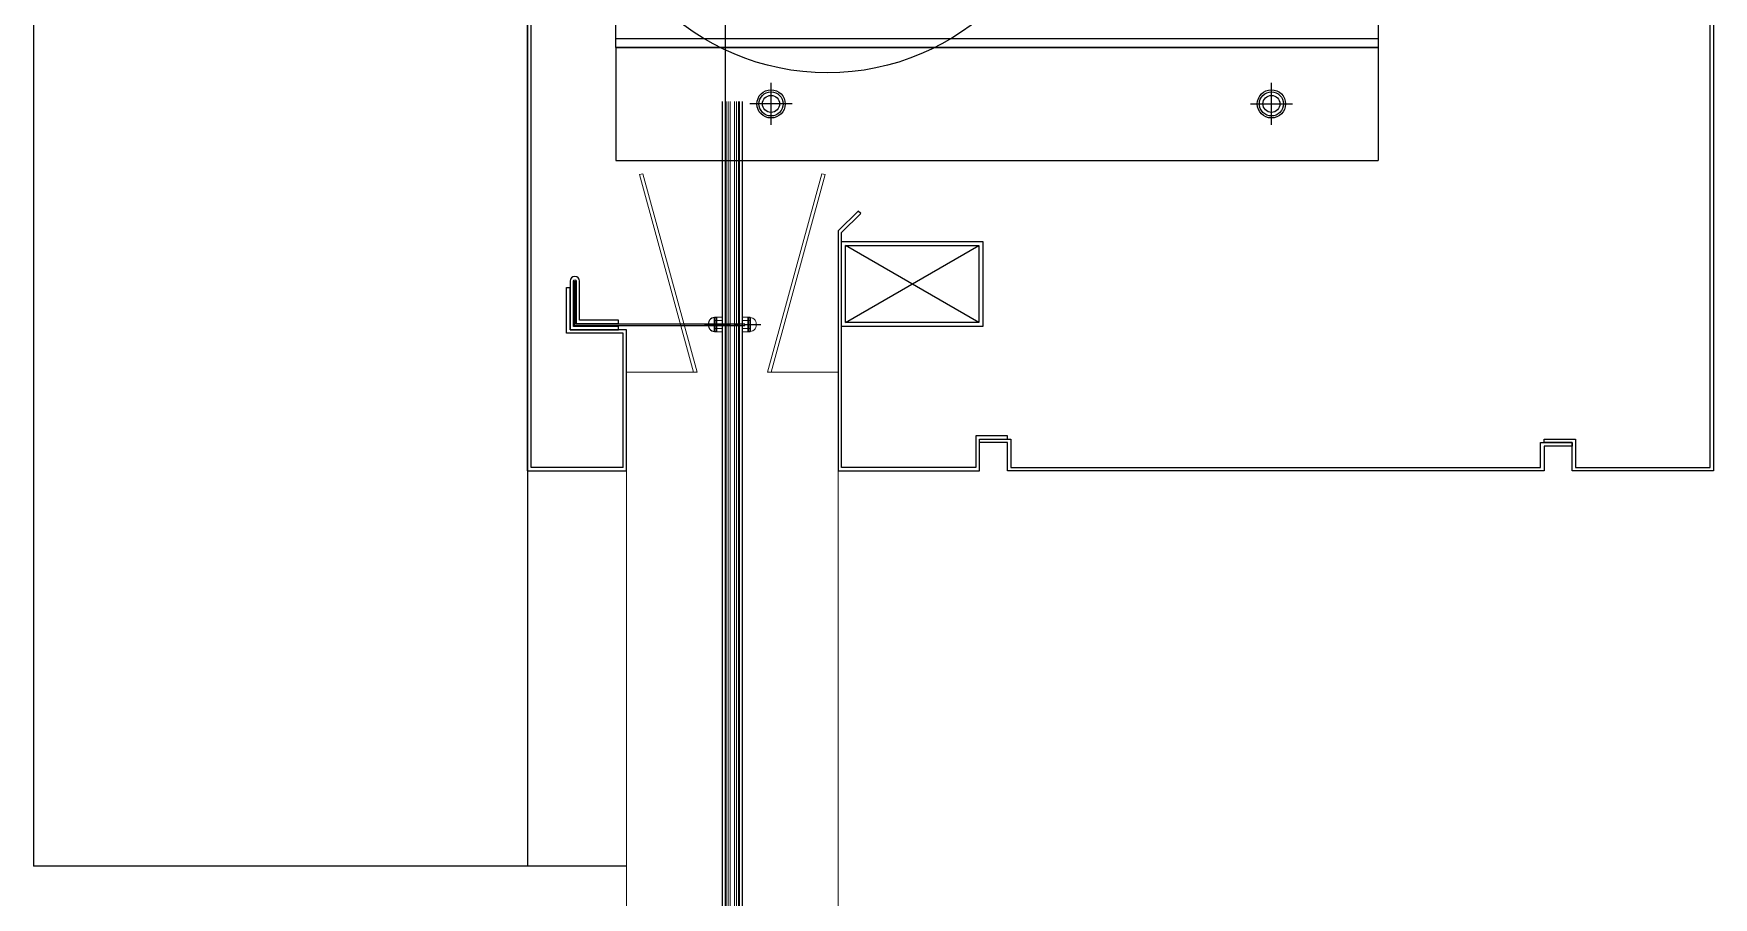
# Model space of a CAD drawing. Header units: millimetres. Extents: x 4754612 to 5801174, y 2368242 to 2777223.
# Drawn here: x 4949940.8 to 4950365.8, y 2456235.5 to 2456454.1 of the extents above; entities that cross this region are included whole.
import ezdxf

# ---------------------------------------------------------------- set-up
doc = ezdxf.new("R2010")
doc.units = ezdxf.units.MM
doc.header["$LTSCALE"] = 1000
doc.linetypes.add('CENTERX2', pattern=[101.6, 63.5, -12.7, 12.7, -12.7])
for name, color, linetype in [('(주)하나기공-LEADER', 7, 'Continuous'), ('A-ELE-8', 8, 'Continuous'), ('그라스울판넬', 7, 'Continuous')]:
    doc.layers.add(name, color=color, linetype=linetype)

# ---------------------------------------------------------------- blocks, each defined once
blk = doc.blocks.new('A$C63324B91')
at = {"color": 5}
blk.add_lwpolyline([(17.2, 1.2), (1.2, 1.2), (1.2, 17.2, -1), (2.2, 17.2), (2.2, 2.2), (17.2, 2.2), (17.2, 3.4), (3.4, 3.4), (3.4, 17.2, 1), (0, 17.2), (0, 0), (17.2, 0)], format="xyb", close=True, dxfattribs=at)
at = {"color": 1}
blk.add_lwpolyline([(1.45, 16.95), (1.45, 1.45), (61.95, 1.45), (61.95, 1.95), (1.95, 1.95), (1.95, 16.95)], close=True, dxfattribs=at)

msp = doc.modelspace()

# ---------------------------------------------------------------- linework, layer by layer
at = {"layer": '(주)하나기공-LEADER', "color": 4}
for p, q in [((4950065.782, 2456343.44), (4950065.782, 2456593.44)), ((4950066.639, 2456344.297), (4950066.639, 2456593.44)), ((4950065.782, 2456505.011), (4950065.782, 2456343.44)), ((4950115.872, 2456436.87), (4950115.872, 2455154.231)), ((4950119.264, 2456436.87), (4950119.264, 2455154.231)), ((4950075.639, 2456389.868), (4950076.496, 2456389.868)), ((4950065.782, 2456343.44), (4950090.782, 2456343.44)), ((4950089.925, 2456344.297), (4950066.639, 2456344.297))]:
    msp.add_line(p, q, dxfattribs=at)
at = {"layer": '(주)하나기공-LEADER', "color": 1}
for p, q in [((4950088.068, 2456450.583), (4950088.068, 2456422.011)), ((4950088.068, 2456450.583), (4950280.925, 2456450.583)), ((4950280.925, 2456450.583), (4950280.925, 2456422.011)), ((4950088.068, 2456422.011), (4950280.925, 2456422.011)), ((4950179.925, 2456381.011), (4950146.211, 2456400.44)), ((4950146.211, 2456381.011), (4950179.925, 2456400.44))]:
    msp.add_line(p, q, dxfattribs=at)
at = {"layer": '(주)하나기공-LEADER', "color": 6}
for p, q in [((4950127.354, 2456430.975), (4950127.354, 2456441.619)), ((4950253.964, 2456430.975), (4950253.964, 2456441.619)), ((4950132.676, 2456436.297), (4950122.031, 2456436.297)), ((4950248.641, 2456436.297), (4950259.286, 2456436.297))]:
    msp.add_line(p, q, dxfattribs=at)
at = {"layer": '(주)하나기공-LEADER', "color": 151, "lineweight": 9}
msp.add_line((4950115.872, 2456436.87), (4950115.872, 2455154.231), dxfattribs=at)
at = {"layer": '(주)하나기공-LEADER', "color": 8, "lineweight": 9}
for p, q in [((4950116.026, 2456436.87), (4950116.026, 2455154.231)), ((4950116.533, 2456436.87), (4950116.533, 2455154.231)), ((4950117.039, 2456436.87), (4950117.039, 2455154.231)), ((4950118.096, 2456436.87), (4950118.096, 2455154.231)), ((4950118.603, 2456436.87), (4950118.603, 2455154.231)), ((4950119.11, 2456436.87), (4950119.11, 2455154.231)), ((4950090.782, 2456368.44), (4950090.782, 2451243.44)), ((4950144.354, 2456368.44), (4950144.354, 2451243.44))]:
    msp.add_line(p, q, dxfattribs=at)
at = {"layer": '(주)하나기공-LEADER', "color": 6, "lineweight": 9}
for p, q in [((4950112.993, 2456382.19), (4950113.119, 2456382.323)), ((4950112.993, 2456382.19), (4950112.993, 2456378.804)), ((4950112.993, 2456381.647), (4950113.119, 2456381.514)), ((4950114.573, 2456381.514), (4950112.993, 2456381.514)), ((4950112.993, 2456381.38), (4950113.119, 2456381.514)), ((4950114.573, 2456382.328), (4950113.119, 2456382.328)), ((4950113.119, 2456378.625), (4950113.119, 2456382.328)), ((4950113.5, 2456382.19), (4950113.626, 2456382.323)), ((4950113.5, 2456382.19), (4950113.5, 2456378.804)), ((4950113.5, 2456381.647), (4950113.626, 2456381.514)), ((4950115.079, 2456381.514), (4950113.5, 2456381.514)), ((4950113.5, 2456381.38), (4950113.626, 2456381.514)), ((4950115.079, 2456382.328), (4950113.626, 2456382.328)), ((4950113.626, 2456378.625), (4950113.626, 2456382.328)), ((4950120.057, 2456382.328), (4950121.51, 2456382.328)), ((4950120.057, 2456381.514), (4950121.636, 2456381.514)), ((4950120.563, 2456382.328), (4950122.017, 2456382.328)), ((4950120.563, 2456381.514), (4950122.143, 2456381.514)), ((4950121.51, 2456378.625), (4950121.51, 2456382.328)), ((4950121.636, 2456382.19), (4950121.51, 2456382.323)), ((4950121.636, 2456381.647), (4950121.51, 2456381.514)), ((4950121.636, 2456381.38), (4950121.51, 2456381.514)), ((4950121.636, 2456382.19), (4950121.636, 2456378.804)), ((4950122.017, 2456378.625), (4950122.017, 2456382.328)), ((4950122.143, 2456382.19), (4950122.017, 2456382.323)), ((4950122.143, 2456381.647), (4950122.017, 2456381.514)), ((4950122.143, 2456381.38), (4950122.017, 2456381.514)), ((4950122.143, 2456382.19), (4950122.143, 2456378.804)), ((4950112.993, 2456379.752), (4950113.119, 2456379.619)), ((4950112.993, 2456379.485), (4950113.119, 2456379.619)), ((4950114.573, 2456379.44), (4950112.993, 2456379.44)), ((4950112.993, 2456378.763), (4950113.119, 2456378.63)), ((4950114.573, 2456378.625), (4950113.119, 2456378.625)), ((4950113.5, 2456379.752), (4950113.626, 2456379.619)), ((4950113.5, 2456379.485), (4950113.626, 2456379.619)), ((4950115.079, 2456379.44), (4950113.5, 2456379.44)), ((4950113.5, 2456378.763), (4950113.626, 2456378.63)), ((4950115.079, 2456378.625), (4950113.626, 2456378.625)), ((4950120.057, 2456379.44), (4950121.636, 2456379.44)), ((4950120.057, 2456378.625), (4950121.51, 2456378.625)), ((4950120.563, 2456379.44), (4950122.143, 2456379.44)), ((4950120.563, 2456378.625), (4950122.017, 2456378.625)), ((4950121.636, 2456379.752), (4950121.51, 2456379.619)), ((4950121.636, 2456379.485), (4950121.51, 2456379.619)), ((4950121.636, 2456378.763), (4950121.51, 2456378.63)), ((4950122.143, 2456379.752), (4950122.017, 2456379.619)), ((4950122.143, 2456379.485), (4950122.017, 2456379.619)), ((4950122.143, 2456378.763), (4950122.017, 2456378.63))]:
    msp.add_line(p, q, dxfattribs=at)
at = {"layer": '(주)하나기공-LEADER', "color": 1, "linetype": 'CENTERX2', "ltscale": 0.0001}
msp.add_line((4950110.486, 2456380.477), (4950124.741, 2456380.477), dxfattribs=at)
at = {"layer": '(주)하나기공-LEADER', "color": 4}
for points in [[(4950365.782, 2456593.44), (4950365.782, 2456593.44), (4950365.782, 2456343.44), (4950330.068, 2456343.44), (4950330.068, 2456350.583), (4950322.925, 2456350.583), (4950322.925, 2456351.44), (4950330.925, 2456351.44), (4950330.925, 2456344.297), (4950364.925, 2456344.297), (4950364.925, 2456593.44), (4950365.782, 2456593.44)], [(4950179.211, 2456344.297), (4950145.211, 2456344.297), (4950145.211, 2456403.795), (4950150.044, 2456408.556), (4950149.442, 2456409.167), (4950144.354, 2456404.154), (4950144.354, 2456343.44), (4950180.068, 2456343.44), (4950180.068, 2456351.44), (4950187.211, 2456351.44), (4950187.211, 2456352.297), (4950179.211, 2456352.297)]]:
    msp.add_lwpolyline(points, close=True, dxfattribs=at)
at = {"layer": '(주)하나기공-LEADER', "color": 8, "linetype": 'ByBlock', "lineweight": -2}
msp.add_lwpolyline([(4950280.925, 2456452.726), (4950088.068, 2456452.726), (4950088.068, 2456555.583), (4950088.068, 2456557.726), (4950280.925, 2456557.726), (4950280.925, 2456555.583)], close=True, dxfattribs=at)
msp.add_lwpolyline([(4950280.925, 2456452.726), (4950280.925, 2456450.583), (4950088.068, 2456450.583), (4950088.068, 2456452.726)], dxfattribs=at)
at = {"layer": '(주)하나기공-LEADER', "color": 4}
for points in [[(4950120.057, 2456436.87), (4950120.057, 2455155.024), (4950131.651, 2455155.024), (4950131.651, 2455154.231), (4950103.485, 2455154.231), (4950103.485, 2455155.024), (4950115.079, 2455155.024), (4950115.079, 2456436.87)], [(4950089.925, 2456344.297), (4950089.925, 2456378.297), (4950075.639, 2456378.297), (4950075.639, 2456389.868)], [(4950090.782, 2456343.44), (4950090.782, 2456379.154), (4950076.496, 2456379.154), (4950076.496, 2456389.868)], [(4950322.925, 2456343.44), (4950187.211, 2456343.44), (4950187.211, 2456350.583), (4950180.068, 2456350.583), (4950180.068, 2456351.44), (4950188.068, 2456351.44), (4950188.068, 2456344.297), (4950322.068, 2456344.297), (4950322.068, 2456350.583), (4950330.068, 2456350.583), (4950330.068, 2456349.726), (4950322.925, 2456349.726), (4950322.925, 2456343.44)]]:
    msp.add_lwpolyline(points, dxfattribs=at)
at = {"layer": '(주)하나기공-LEADER', "color": 8, "lineweight": 9}
for points in [[(4950090.782, 2456368.44), (4950108.639, 2456368.44), (4950094.917, 2456418.63), (4950094.097, 2456418.44), (4950107.776, 2456368.44)], [(4950127.36, 2456368.44), (4950141.038, 2456418.44), (4950140.219, 2456418.63), (4950126.496, 2456368.44), (4950144.354, 2456368.44)]]:
    msp.add_lwpolyline(points, dxfattribs=at)
at = {"layer": '(주)하나기공-LEADER', "color": 1}
for points in [[(4950180.925, 2456380.011), (4950145.211, 2456380.011), (4950145.211, 2456401.44), (4950180.925, 2456401.44)], [(4950179.925, 2456381.011), (4950146.211, 2456381.011), (4950146.211, 2456400.44), (4950179.925, 2456400.44)]]:
    msp.add_lwpolyline(points, close=True, dxfattribs=at)
at = {"layer": '(주)하나기공-LEADER', "color": 8, "linetype": 'ByBlock', "lineweight": -2}
msp.add_circle((4950141.639, 2456504.868), 60.714, dxfattribs=at)
at = {"layer": '(주)하나기공-LEADER', "color": 5}
for centre, radius in [((4950127.354, 2456436.297), 3.572), ((4950127.354, 2456436.297), 3.054), ((4950127.354, 2456436.297), 2.158), ((4950253.964, 2456436.297), 3.572), ((4950253.964, 2456436.297), 3.054), ((4950253.964, 2456436.297), 2.158)]:
    msp.add_circle(centre, radius, dxfattribs=at)
at = {"layer": '(주)하나기공-LEADER', "color": 6}
for centre, start, end in [((4950113.127, 2456380.624), 76.61182, 185.26287), ((4950113.127, 2456380.329), 174.73713, 283.38818)]:
    msp.add_arc(centre, 1.609, start, end, dxfattribs=at)
at = {"layer": '(주)하나기공-LEADER', "color": 6, "lineweight": 9}
for centre, start, end in [((4950122.009, 2456380.624), 354.73713, 103.38818), ((4950122.009, 2456380.329), 256.61182, 5.26287)]:
    msp.add_arc(centre, 1.609, start, end, dxfattribs=at)
at = {"layer": 'A-ELE-8'}
msp.add_line((4950115.782, 2460553.44), (4950115.782, 2451243.44), dxfattribs=at)
at = {"layer": '그라스울판넬'}
for p, q in [((4949940.782, 2459793.44), (4949940.782, 2456243.44)), ((4950065.782, 2459793.44), (4950065.782, 2456243.44)), ((4950090.782, 2456243.44), (4949940.782, 2456243.44))]:
    msp.add_line(p, q, dxfattribs=at)

# ---------------------------------------------------------------- block references
at = {"layer": '(주)하나기공-LEADER', "xscale": 0.7142857142853871, "yscale": 0.7142857142853871, "zscale": 0.7142857142853871}
msp.add_blockref('A$C63324B91', (4950076.496, 2456379.154), dxfattribs=at)

doc.saveas('drawing.dxf')
